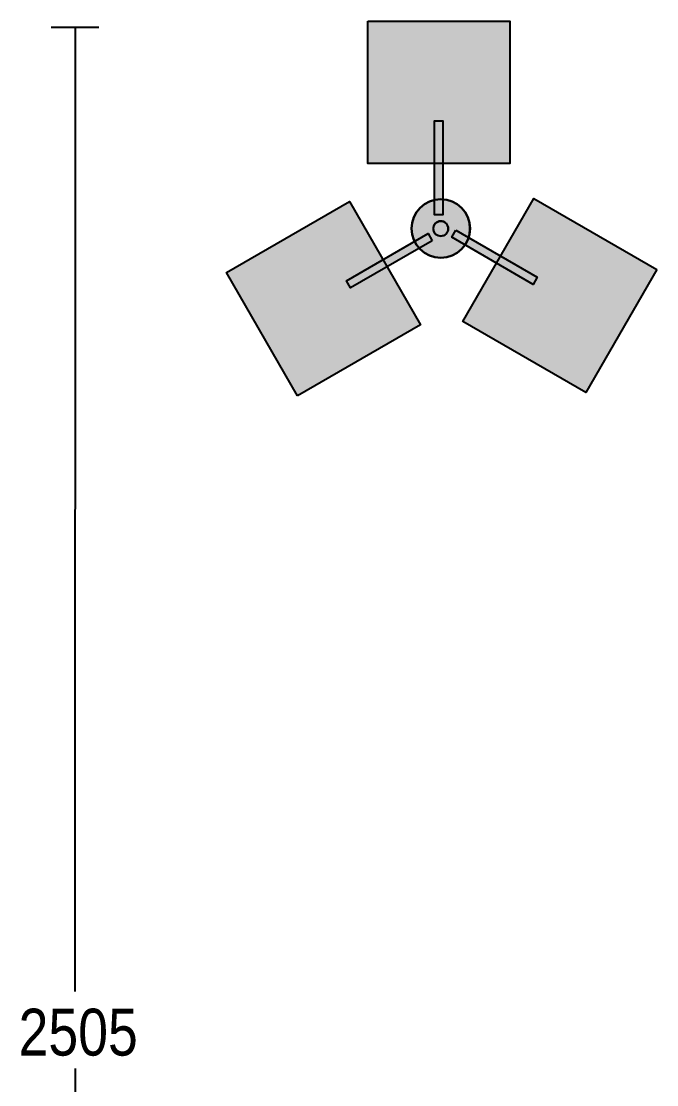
# Model space of a CAD drawing. Extents: x 0 to 180, y 0 to 331.
# Drawn here: x 88 to 180.1, y 176.2 to 330.1 of the extents above; entities that cross this region are included whole.
import ezdxf

# ---------------------------------------------------------------- set-up
doc = ezdxf.new("R2010")
doc.units = 0
doc.layers.add('LIVELLO_1', color=160, linetype='Continuous')
doc.styles.add('STD', font='txt')

# ---------------------------------------------------------------- blocks, each defined once
blk = doc.blocks.new('AI9-BLK1')
at = {"layer": 'LIVELLO_1'}
h = blk.add_hatch(color=255, dxfattribs=at)
h.dxf.hatch_style = 2
h.paths.add_polyline_path([(48.03, 164.72), (68.6, 164.72), (68.6, 144.15), (48.03, 144.15)])
h = blk.add_hatch(color=255, dxfattribs=at)
h.dxf.hatch_style = 2
h.paths.add_polyline_path([(57.72, 150.32), (58.91, 150.32), (58.91, 136.68), (57.72, 136.68)])
h = blk.add_hatch(color=255, dxfattribs=at)
h.dxf.hatch_style = 2
h.paths.add_polyline_path([(37.87, 110.51), (27.58, 128.33), (45.4, 138.62), (55.69, 120.8)])
h = blk.add_hatch(color=255, dxfattribs=at)
h.dxf.hatch_style = 2
edge = h.paths.add_edge_path()
edge.add_spline(control_points=[(54.38, 134.71), (54.38, 137.05), (56.28, 138.95), (58.62, 138.95), (60.96, 138.95), (62.85, 137.05), (62.85, 134.71), (62.85, 132.37), (60.96, 130.47), (58.62, 130.47), (56.28, 130.47), (54.38, 132.37), (54.38, 134.71)], knot_values=[0, 0, 0, 0, 1, 1, 1, 2, 2, 2, 3, 3, 3, 4, 4, 4, 4], degree=3, periodic=0)
h = blk.add_hatch(color=255, dxfattribs=at)
h.dxf.hatch_style = 2
h.paths.add_polyline_path([(89.9, 128.81), (79.61, 110.99), (61.79, 121.27), (72.08, 139.09)])
h = blk.add_hatch(color=255, dxfattribs=at)
h.dxf.hatch_style = 2
h.paths.add_polyline_path([(57.36, 132.95), (45.55, 126.13), (44.96, 127.16), (56.77, 133.98)])
h = blk.add_hatch(color=255, dxfattribs=at)
h.dxf.hatch_style = 2
h.paths.add_polyline_path([(60.79, 134.49), (72.6, 127.67), (72.01, 126.64), (60.2, 133.46)])
at = {"layer": 'LIVELLO_1', "color": 7}
for p, q in [((2.19, 163.87), (9.08, 163.87)), ((5.64, 163.87), (5.63, 24.29)), ((5.64, 13.14), (5.63, -146.61))]:
    blk.add_line(p, q, dxfattribs=at)
for points in [[(48.03, 164.72), (68.6, 164.72), (68.6, 144.15), (48.03, 144.15)], [(48.03, 164.72), (68.6, 164.72), (68.6, 144.15), (48.03, 144.15)], [(57.72, 150.32), (58.91, 150.32), (58.91, 136.68), (57.72, 136.68)], [(57.72, 136.68), (57.72, 150.32), (58.91, 150.32), (58.91, 136.68)], [(37.87, 110.51), (27.58, 128.33), (45.4, 138.62), (55.69, 120.8)], [(37.87, 110.51), (27.58, 128.33), (45.4, 138.62), (55.69, 120.8)], [(89.9, 128.81), (79.61, 110.99), (61.79, 121.27), (72.08, 139.09)], [(89.9, 128.81), (79.61, 110.99), (61.79, 121.27), (72.08, 139.09)], [(57.36, 132.95), (45.55, 126.13), (44.96, 127.16), (56.77, 133.98)], [(57.36, 132.95), (45.55, 126.13), (44.96, 127.16), (56.77, 133.98)], [(60.79, 134.49), (72.6, 127.67), (72.01, 126.64), (60.2, 133.46)], [(60.79, 134.49), (72.6, 127.67), (72.01, 126.64), (60.2, 133.46)]]:
    blk.add_lwpolyline(points, close=True, dxfattribs=at)
for radius in [4.24, 1.08]:
    blk.add_circle((58.62, 134.71), radius, dxfattribs=at)
for points in [[(54.38, 134.71), (54.38, 137.05), (56.28, 138.95), (58.62, 138.95), (60.96, 138.95), (62.85, 137.05), (62.85, 134.71), (62.85, 132.37), (60.96, 130.47), (58.62, 130.47), (56.28, 130.47), (54.38, 132.37), (54.38, 134.71)], [(57.62, 134.28), (57.38, 134.83), (57.63, 135.47), (58.18, 135.7), (58.73, 135.94), (59.37, 135.69), (59.61, 135.14), (59.85, 134.6), (59.6, 133.95), (59.05, 133.72), (58.5, 133.48), (57.86, 133.73), (57.62, 134.28)]]:
    blk.add_open_spline(points, degree=3, knots=[0, 0, 0, 0, 1, 1, 1, 2, 2, 2, 3, 3, 3, 4, 4, 4, 4], dxfattribs=at)
at = {"layer": 'LIVELLO_1', "color": 7, "insert": (-2.54, 21.78), "char_height": 6.7778, "attachment_point": 1, "style": 'STD'}
blk.add_mtext('\\fArial Narrow|b0|i0;\\H6.7778;\\C7;2505', dxfattribs=at)

msp = doc.modelspace()

# ---------------------------------------------------------------- block references
at = {"layer": 'LIVELLO_1', "color": 7}
msp.add_blockref('AI9-BLK1', (90.148847, 165.384048), dxfattribs=at)

doc.saveas('drawing.dxf')
